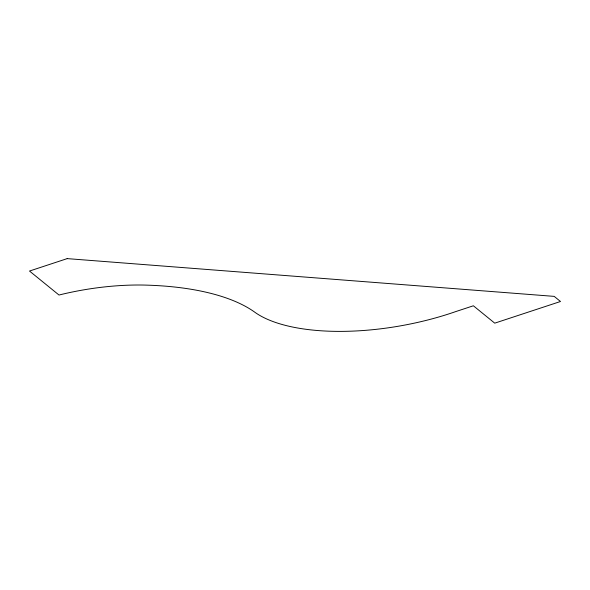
<?xml version="1.0" encoding="UTF-8"?>
<svg xmlns="http://www.w3.org/2000/svg" width="590" height="590" viewBox="0 0 590 590"><rect width="100%" height="100%" fill="white"/><g stroke="black" fill="none" stroke-linecap="round" stroke-linejoin="round"><path stroke-width="0.89" d="M67.194 258.619L29.5 271.039L59 295.03A142.109 57.577 -10.2 0 1 143.186 285.044A216.692 87.792 -10.2 0 1 255.396 312.641A152.773 61.898 -10.2 0 0 455.716 311.594L473.372 305.782L494.737 323.158L560.5 301.497L554.209 296.379L67.194 258.619"/></g></svg>
